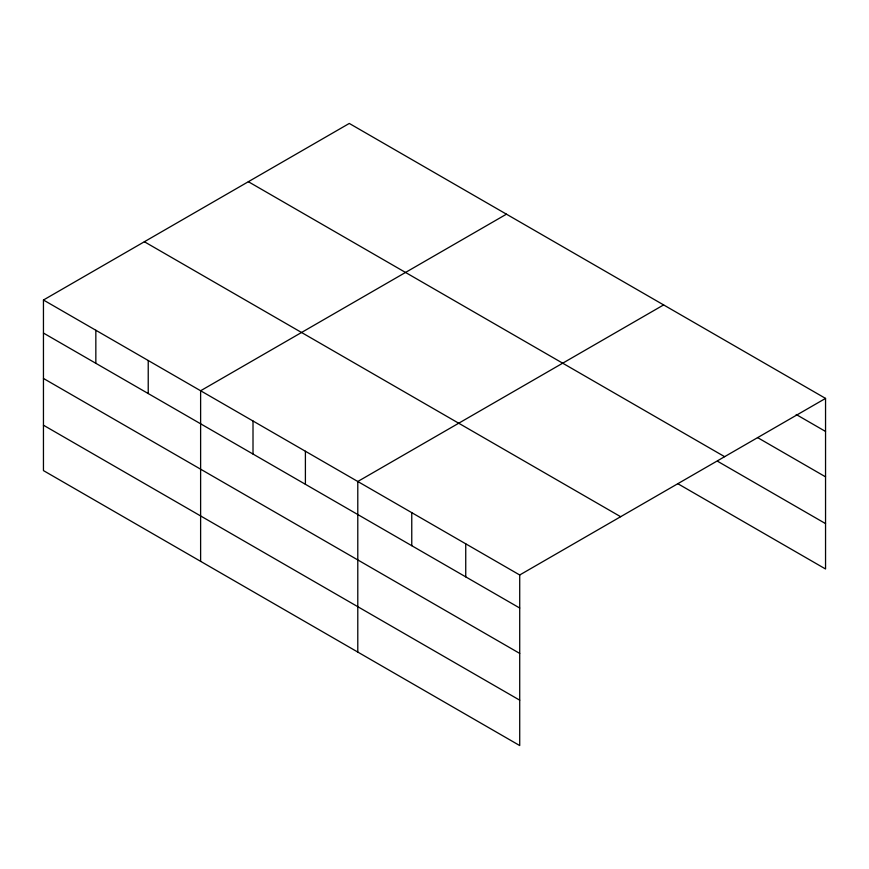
<?xml version="1.0" encoding="UTF-8"?>
<svg xmlns="http://www.w3.org/2000/svg" width="869" height="869" viewBox="0 0 869 869"><rect width="100%" height="100%" fill="white"/><g stroke="black" fill="none" stroke-linecap="round" stroke-linejoin="round"><path stroke-width="1.3" d="M519.716 653.412L519.716 574.985L43.45 300.011L43.45 470.596L519.716 745.559L519.716 653.412L43.45 378.449M677.701 483.631L825.55 568.989L825.55 398.404L349.284 123.441L43.45 300.011M506.453 214.176L200.62 390.757L200.62 561.331M663.623 304.921L357.789 481.491L357.789 652.076M519.716 574.985L825.55 398.404M796.21 414.513L825.55 431.448M757.496 437.541L825.55 476.842M248.36 181.708L724.627 456.681M717.598 461.276L825.55 523.605M144.373 241.745L620.64 516.707M43.45 333.055L519.716 608.028M43.45 425.202L519.716 700.175M465.741 543.82L465.741 576.864M411.765 512.656L411.765 545.699M305.399 451.25L305.399 484.294M253.009 420.998L253.009 454.042M148.23 360.505L148.23 393.548M95.84 330.263L95.84 363.307"/></g></svg>
